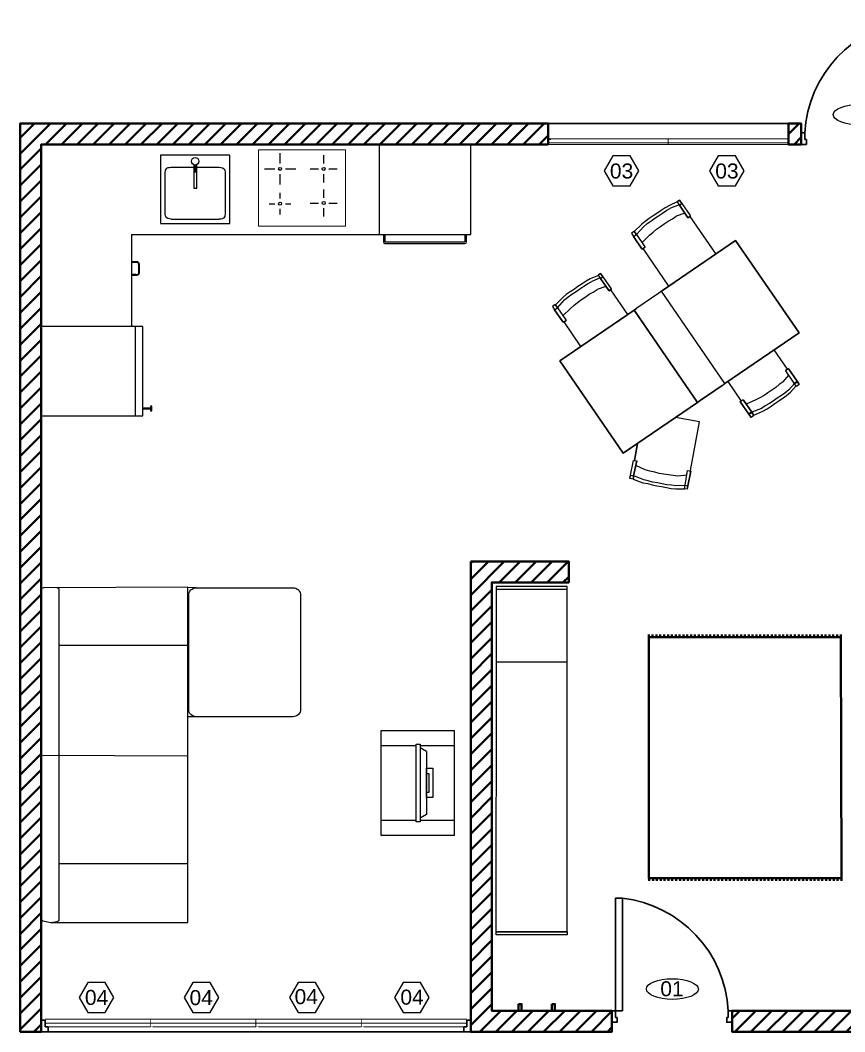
# Model space of a CAD drawing. Header units: metres. Extents: x -165 to 9389, y -108 to -28.
# Drawn here: x -24.55 to -19.06, y -83.64 to -76.9 of the extents above; entities that cross this region are included whole.
import ezdxf
from ezdxf.enums import TextEntityAlignment as Align

# ---------------------------------------------------------------- set-up
doc = ezdxf.new("R2010")
doc.units = ezdxf.units.M
doc.header["$LTSCALE"] = 5
doc.header["$MEASUREMENT"] = 0
doc.layers.get('0').update_dxf_attribs({"color": 30, "true_color": 0xff7f00, "plot": 0})
for name, color, linetype, lineweight in [('1. linee finestre', 6, 'Continuous', 18), ('1.Linee sezione', 3, 'Continuous', 50), ('3. Linee normali', 7, 'Continuous', 35)]:
    doc.layers.add(name, color=color, linetype=linetype, lineweight=lineweight)
for name, color, linetype in [('A-FURN', 8, 'Continuous'), ('G-HEDGE', 76, 'Continuous'), ('MOBILI', 1, 'Continuous')]:
    doc.layers.add(name, color=color, linetype=linetype)
doc.styles.add('ARIAL', font='arial.ttf')

# ---------------------------------------------------------------- blocks, each defined once
blk = doc.blocks.new('divanopianta')
at = {"layer": 'MOBILI'}
for p, q in [((0.0562, 2.2302), (0, 2.2326)), ((0, 1.8445), (-0.8564, 1.8445)), ((0.0562, 1.3715), (0, 1.3715)), ((-0.9757, 1.115), (0, 1.1115)), ((-0.8564, 0.3928), (0, 0.3928)), ((-0.9662, 0.0119), (-0.9757, 0.0231))]:
    blk.add_line(p, q, dxfattribs=at)
for points in [[(-0.9662, 0.0119), (-0.9125, 0), (0, 0), (0, 2.2335), (-0.9617, 2.23), (-0.9757, 2.223), (-0.9757, 0.0231)], [(-0.9125, 0), (-0.8704, 0.007), (-0.8564, 0.014), (-0.8564, 2.223), (-0.8691, 2.23)]]:
    blk.add_lwpolyline(points, dxfattribs=at)
blk.add_lwpolyline([(0.0062, 1.4215), (0.0062, 2.1802, -0.414214), (0.0562, 2.2302), (0.7011, 2.2302, -0.414214), (0.7511, 2.1802), (0.7511, 1.4215, -0.414214), (0.7011, 1.3715), (0.0562, 1.3715, -0.414214)], format="xyb", close=True, dxfattribs=at)
blk = doc.blocks.new('parete vetrata')
at = {"layer": '1. linee finestre'}
for points in [[(0.0167, 0.0262), (0.0167, 0.0287), (0.0025, 0.0287), (0.0025, 0.05), (0.0167, 0.05), (0.0167, 0.0525), (0, 0.0525), (0, 0.0262)], [(0.0167, 0), (0.0167, 0.0025), (0.0025, 0.0025), (0.0025, 0.0238), (0.0167, 0.0238), (0.0167, 0.0262), (0, 0.0262), (0, 0)], [(0.6853, 0.0262), (0.6853, 0.0287), (0.6995, 0.0287), (0.6995, 0.05), (0.6853, 0.05), (0.6853, 0.0525), (0.702, 0.0525), (0.702, 0.0262)], [(0.6853, 0), (0.6853, 0.0025), (0.6995, 0.0025), (0.6995, 0.0238), (0.6853, 0.0238), (0.6853, 0.0262), (0.702, 0.0262), (0.702, 0)], [(0.7186, 0.0262), (0.7186, 0.0287), (0.7045, 0.0287), (0.7045, 0.05), (0.7186, 0.05), (0.7186, 0.0525), (0.702, 0.0525), (0.702, 0.0262)], [(0.7186, 0), (0.7186, 0.0025), (0.7045, 0.0025), (0.7045, 0.0238), (0.7186, 0.0238), (0.7186, 0.0262), (0.702, 0.0262), (0.702, 0)], [(1.3872, 0.0262), (1.3872, 0.0287), (1.4014, 0.0287), (1.4014, 0.05), (1.3872, 0.05), (1.3872, 0.0525), (1.4039, 0.0525), (1.4039, 0.0262)], [(1.3872, 0), (1.3872, 0.0025), (1.4014, 0.0025), (1.4014, 0.0238), (1.3872, 0.0238), (1.3872, 0.0262), (1.4039, 0.0262), (1.4039, 0)], [(1.4206, 0.0262), (1.4206, 0.0287), (1.4064, 0.0287), (1.4064, 0.05), (1.4206, 0.05), (1.4206, 0.0525), (1.4039, 0.0525), (1.4039, 0.0262)], [(1.4206, 0), (1.4206, 0.0025), (1.4064, 0.0025), (1.4064, 0.0238), (1.4206, 0.0238), (1.4206, 0.0262), (1.4039, 0.0262), (1.4039, 0)], [(2.0892, 0.0262), (2.0892, 0.0287), (2.1034, 0.0287), (2.1034, 0.05), (2.0892, 0.05), (2.0892, 0.0525), (2.1059, 0.0525), (2.1059, 0.0262)], [(2.0892, 0), (2.0892, 0.0025), (2.1034, 0.0025), (2.1034, 0.0238), (2.0892, 0.0238), (2.0892, 0.0262), (2.1059, 0.0262), (2.1059, 0)], [(2.1225, 0.0262), (2.1225, 0.0287), (2.1084, 0.0287), (2.1084, 0.05), (2.1225, 0.05), (2.1225, 0.0525), (2.1059, 0.0525), (2.1059, 0.0262)], [(2.1225, 0), (2.1225, 0.0025), (2.1084, 0.0025), (2.1084, 0.0238), (2.1225, 0.0238), (2.1225, 0.0262), (2.1059, 0.0262), (2.1059, 0)], [(2.7933, 0.0262), (2.7933, 0.0287), (2.8075, 0.0287), (2.8075, 0.05), (2.7933, 0.05), (2.7933, 0.0525), (2.81, 0.0525), (2.81, 0.0262)], [(2.7933, 0), (2.7933, 0.0025), (2.8075, 0.0025), (2.8075, 0.0238), (2.7933, 0.0238), (2.7933, 0.0262), (2.81, 0.0262), (2.81, 0)]]:
    blk.add_hatch(color=256, dxfattribs=at).paths.add_polyline_path(points, flags=0)
for p, q in [((0, 0.0525), (0.702, 0.0525)), ((0, 0.0262), (0.702, 0.0262)), ((0.0167, 0.0262), (0.702, 0.0262)), ((0.702, 0.0525), (1.4039, 0.0525)), ((0.702, 0.0262), (1.4039, 0.0262)), ((0.7186, 0.0262), (1.4039, 0.0262)), ((1.4039, 0.0525), (2.1059, 0.0525)), ((1.4039, 0.0262), (2.1059, 0.0262)), ((1.4206, 0.0262), (2.1059, 0.0262)), ((2.1059, 0.0525), (2.81, 0.0525)), ((2.1059, 0.0262), (2.81, 0.0262)), ((2.1225, 0.0262), (2.81, 0.0262)), ((0.0167, 0), (0.702, 0)), ((0.7186, 0), (1.4039, 0)), ((1.4206, 0), (2.1059, 0)), ((2.1225, 0), (2.81, 0))]:
    blk.add_line(p, q, dxfattribs=at)
blk = doc.blocks.new('Table_top')
at = {"color": 1}
for p, q in [((41.3195, -75.8143), (41.3296, -75.8074)), ((41.1669, -75.9169), (41.1568, -75.9238))]:
    blk.add_line(p, q, dxfattribs=at)
at = {"layer": 'MOBILI'}
for p, q in [((40.9006, -75.1664), (40.8731, -75.179)), ((40.9093, -75.1605), (40.9006, -75.1664)), ((40.9006, -75.1664), (40.9086, -75.178)), ((40.9006, -75.1664), (40.9086, -75.178)), ((40.9086, -75.178), (40.9172, -75.1721)), ((40.9172, -75.1721), (40.9093, -75.1605)), ((40.9093, -75.1605), (40.9172, -75.1721)), ((40.9172, -75.1721), (40.947, -75.2154)), ((40.9172, -75.1721), (40.947, -75.2154)), ((40.8288, -75.2072), (40.8158, -75.2161)), ((40.8432, -75.1973), (40.8288, -75.2072)), ((40.8347, -75.2159), (40.8491, -75.206)), ((40.8577, -75.1874), (40.8432, -75.1973)), ((40.8491, -75.206), (40.8636, -75.1961)), ((40.8731, -75.179), (40.8577, -75.1874)), ((40.8636, -75.1961), (40.8776, -75.1886)), ((40.9076, -75.1766), (40.8776, -75.1886)), ((40.9284, -75.2069), (40.8974, -75.2175)), ((40.9383, -75.2214), (40.9086, -75.178)), ((40.9086, -75.178), (40.9383, -75.2214)), ((40.7869, -75.236), (40.7749, -75.2463)), ((40.7808, -75.255), (40.7943, -75.2437)), ((40.8013, -75.2261), (40.7869, -75.236)), ((40.7943, -75.2437), (40.8073, -75.2348)), ((40.8158, -75.2161), (40.8013, -75.2261)), ((40.8073, -75.2348), (40.8217, -75.2248)), ((40.8217, -75.2248), (40.8347, -75.2159)), ((40.8545, -75.2448), (40.869, -75.2349)), ((40.869, -75.2349), (40.8844, -75.2264)), ((40.8844, -75.2264), (40.8974, -75.2175)), ((40.9383, -75.2214), (40.9393, -75.2228)), ((40.9393, -75.2228), (40.9383, -75.2214)), ((40.9479, -75.2169), (40.9393, -75.2228)), ((40.9393, -75.2228), (40.9465, -75.2179)), ((40.9465, -75.2179), (40.9479, -75.2169)), ((40.9465, -75.2179), (41.0387, -75.3523)), ((40.947, -75.2154), (40.9479, -75.2169)), ((40.947, -75.2154), (40.9479, -75.2169)), ((40.9479, -75.2169), (40.948, -75.2169)), ((40.9479, -75.2169), (40.948, -75.2169)), ((40.7475, -75.2714), (40.7374, -75.2784)), ((40.7374, -75.2784), (40.7454, -75.29)), ((40.7374, -75.2784), (40.7454, -75.29)), ((40.7749, -75.2463), (40.7475, -75.2714)), ((40.7555, -75.283), (40.7475, -75.2714)), ((40.7475, -75.2714), (40.7555, -75.283)), ((40.7555, -75.283), (40.7808, -75.255)), ((40.7808, -75.255), (40.7808, -75.255)), ((40.8017, -75.2853), (40.8151, -75.274)), ((40.8151, -75.274), (40.8271, -75.2637)), ((40.8271, -75.2637), (40.8416, -75.2537)), ((40.8416, -75.2537), (40.8545, -75.2448)), ((40.7454, -75.29), (40.7555, -75.283)), ((40.7751, -75.3333), (40.7454, -75.29)), ((40.7454, -75.29), (40.7751, -75.3333)), ((40.7555, -75.283), (40.7852, -75.3264)), ((40.7555, -75.283), (40.7852, -75.3264)), ((40.7555, -75.283), (40.7555, -75.283)), ((40.7753, -75.3119), (40.8017, -75.2853)), ((40.8017, -75.2853), (40.8017, -75.2853)), ((40.8452, -75.4851), (41.1094, -75.3038)), ((41.1094, -75.3038), (40.8452, -75.4851)), ((41.1094, -75.3038), (41.3355, -75.6333)), ((41.3355, -75.6333), (41.1094, -75.3038)), ((40.7751, -75.3333), (40.7761, -75.3348)), ((40.7761, -75.3348), (40.7751, -75.3333)), ((40.7862, -75.3278), (40.7761, -75.3348)), ((40.7761, -75.3348), (40.779, -75.3328)), ((40.7761, -75.3348), (40.7761, -75.3347)), ((40.779, -75.3328), (40.7862, -75.3278)), ((40.8712, -75.4672), (40.779, -75.3328)), ((40.7852, -75.3264), (40.7862, -75.3278)), ((40.7852, -75.3264), (40.7862, -75.3278)), ((40.6276, -75.4217), (40.619, -75.4276)), ((40.6356, -75.4333), (40.6276, -75.4217)), ((40.6276, -75.4217), (40.6356, -75.4333)), ((40.5615, -75.4585), (40.5471, -75.4684)), ((40.576, -75.4486), (40.5615, -75.4585)), ((40.5675, -75.4672), (40.5805, -75.4583)), ((40.59, -75.4411), (40.576, -75.4486)), ((40.5805, -75.4583), (40.5959, -75.4498)), ((40.62, -75.4291), (40.59, -75.4411)), ((40.6259, -75.4378), (40.5959, -75.4498)), ((40.619, -75.4276), (40.6269, -75.4392)), ((40.619, -75.4276), (40.6269, -75.4392)), ((40.6269, -75.4392), (40.6356, -75.4333)), ((40.6567, -75.4826), (40.6269, -75.4392)), ((40.6269, -75.4392), (40.6567, -75.4826)), ((40.6356, -75.4333), (40.6653, -75.4766)), ((40.6356, -75.4333), (40.6653, -75.4766)), ((40.5197, -75.4873), (40.5052, -75.4971)), ((40.5126, -75.5049), (40.5256, -75.496)), ((40.5341, -75.4773), (40.5197, -75.4873)), ((40.5256, -75.496), (40.5401, -75.486)), ((40.5471, -75.4684), (40.5341, -75.4773)), ((40.5401, -75.486), (40.5531, -75.4771)), ((40.5531, -75.4771), (40.5675, -75.4672)), ((40.5729, -75.506), (40.5873, -75.4961)), ((40.5873, -75.4961), (40.6013, -75.4886)), ((40.6013, -75.4886), (40.6158, -75.4787)), ((40.6467, -75.4681), (40.6158, -75.4787)), ((40.6567, -75.4826), (40.6576, -75.484)), ((40.6576, -75.484), (40.6567, -75.4826)), ((40.6663, -75.4781), (40.6576, -75.484)), ((40.6576, -75.484), (40.6634, -75.4801)), ((40.6634, -75.4801), (40.6663, -75.4781)), ((40.6634, -75.4801), (40.7239, -75.5682)), ((40.6653, -75.4766), (40.6663, -75.4781)), ((40.6653, -75.4766), (40.6663, -75.4781)), ((40.6663, -75.4781), (40.6663, -75.4781)), ((40.6663, -75.4781), (40.6663, -75.4781)), ((40.8351, -75.492), (40.7571, -75.5455)), ((40.8452, -75.4851), (40.8351, -75.492)), ((41.0712, -75.8146), (40.8452, -75.4851)), ((41.0712, -75.8146), (40.8452, -75.4851)), ((40.4659, -75.5326), (40.4558, -75.5396)), ((40.4738, -75.5442), (40.4659, -75.5326)), ((40.4659, -75.5326), (40.4738, -75.5442)), ((40.4932, -75.5075), (40.4669, -75.5341)), ((40.4738, -75.5442), (40.4992, -75.5162)), ((40.5052, -75.4971), (40.4932, -75.5075)), ((40.4992, -75.5162), (40.5126, -75.5049)), ((40.5334, -75.5352), (40.5454, -75.5249)), ((40.5454, -75.5249), (40.5599, -75.5149)), ((40.5599, -75.5149), (40.5729, -75.506)), ((40.4558, -75.5396), (40.4637, -75.5511)), ((40.4558, -75.5396), (40.4637, -75.5511)), ((40.4637, -75.5511), (40.4738, -75.5442)), ((40.4935, -75.5945), (40.4637, -75.5511)), ((40.4637, -75.5511), (40.4935, -75.5945)), ((40.4738, -75.5442), (40.5036, -75.5876)), ((40.4738, -75.5442), (40.5036, -75.5876)), ((40.4738, -75.5442), (40.4739, -75.5442)), ((40.4827, -75.7337), (40.747, -75.5524)), ((40.747, -75.5524), (40.4827, -75.7337)), ((40.4936, -75.5731), (40.52, -75.5465)), ((40.52, -75.5465), (40.5334, -75.5352)), ((40.747, -75.5524), (40.7571, -75.5455)), ((40.7571, -75.5455), (40.747, -75.5524)), ((40.747, -75.5524), (40.973, -75.882)), ((40.973, -75.882), (40.747, -75.5524)), ((40.7529, -75.5611), (40.747, -75.5524)), ((40.747, -75.5524), (40.7529, -75.5611)), ((40.7529, -75.5611), (40.9671, -75.8733)), ((40.4935, -75.5945), (40.4944, -75.596)), ((40.4944, -75.596), (40.4935, -75.5945)), ((40.5045, -75.589), (40.4944, -75.596)), ((40.4944, -75.596), (40.4973, -75.594)), ((40.4944, -75.596), (40.4945, -75.5959)), ((40.4973, -75.594), (40.5045, -75.589)), ((40.5578, -75.6822), (40.4973, -75.594)), ((40.5036, -75.5876), (40.5045, -75.589)), ((40.5036, -75.5876), (40.5045, -75.589)), ((41.3355, -75.6333), (41.0712, -75.8146)), ((41.0712, -75.8146), (41.3355, -75.6333)), ((41.3355, -75.6333), (41.3355, -75.6333)), ((41.295, -75.7631), (41.2474, -75.6938)), ((40.7087, -76.0632), (40.4827, -75.7337)), ((40.4827, -75.7337), (40.7087, -76.0632)), ((41.2791, -75.808), (41.2987, -75.784)), ((41.2878, -75.7681), (41.2979, -75.7612)), ((41.295, -75.7631), (41.2878, -75.7681)), ((41.2888, -75.7695), (41.2878, -75.7681)), ((41.2878, -75.7681), (41.2888, -75.7695)), ((41.3185, -75.8129), (41.2888, -75.7695)), ((41.3185, -75.8129), (41.2888, -75.7695)), ((41.295, -75.7631), (41.2979, -75.7612)), ((41.2979, -75.7612), (41.2979, -75.7611)), ((41.2979, -75.7612), (41.2989, -75.7626)), ((41.2989, -75.7626), (41.2979, -75.7612)), ((41.2989, -75.7626), (41.3286, -75.806)), ((41.3286, -75.806), (41.2989, -75.7626)), ((40.9831, -75.875), (41.0611, -75.8215)), ((41.0611, -75.8215), (40.9831, -75.875)), ((41.0611, -75.8215), (41.0712, -75.8146)), ((41.0813, -75.8076), (41.1289, -75.877)), ((41.2646, -75.818), (41.2526, -75.8283)), ((41.2791, -75.808), (41.2646, -75.818)), ((41.299, -75.837), (41.3195, -75.8143)), ((41.3264, -75.8245), (41.3185, -75.8129)), ((41.3264, -75.8245), (41.3185, -75.8129)), ((41.3365, -75.8176), (41.3264, -75.8245)), ((41.3286, -75.806), (41.3286, -75.806)), ((41.3365, -75.8176), (41.3286, -75.806)), ((41.3286, -75.806), (41.3365, -75.8176)), ((41.3365, -75.8176), (41.3365, -75.8176)), ((40.9552, -75.8559), (40.9542, -75.8545)), ((40.9552, -75.8559), (40.9542, -75.8545)), ((41.2108, -75.857), (41.1953, -75.8655)), ((41.2237, -75.8481), (41.2108, -75.857)), ((41.2382, -75.8382), (41.2237, -75.8481)), ((41.2526, -75.8283), (41.2382, -75.8382)), ((41.2725, -75.8573), (41.2581, -75.8671)), ((41.2855, -75.8483), (41.2725, -75.8573)), ((41.2784, -75.8659), (41.2914, -75.857)), ((41.299, -75.837), (41.2855, -75.8483)), ((41.2914, -75.857), (41.3049, -75.8456)), ((41.3049, -75.8456), (41.3255, -75.823)), ((40.973, -75.882), (40.7087, -76.0632)), ((40.7087, -76.0632), (40.973, -75.882)), ((40.9611, -75.8646), (40.9612, -75.8646)), ((40.9611, -75.8646), (40.9612, -75.8646)), ((40.9671, -75.8733), (40.973, -75.882)), ((40.973, -75.882), (40.9671, -75.8733)), ((40.973, -75.882), (40.9831, -75.875)), ((40.9831, -75.875), (40.973, -75.882)), ((40.973, -75.882), (40.973, -75.882)), ((41.1261, -75.879), (41.1362, -75.8721)), ((41.1261, -75.879), (41.1289, -75.877)), ((41.127, -75.8804), (41.1261, -75.879)), ((41.1261, -75.879), (41.127, -75.8804)), ((41.1261, -75.879), (41.1261, -75.879)), ((41.1568, -75.9238), (41.127, -75.8804)), ((41.127, -75.8804), (41.1568, -75.9238)), ((41.1362, -75.8721), (41.1289, -75.877)), ((41.1362, -75.8721), (41.1371, -75.8735)), ((41.1371, -75.8735), (41.1362, -75.8721)), ((41.1371, -75.8735), (41.1669, -75.9169)), ((41.1669, -75.9169), (41.1371, -75.8735)), ((41.1813, -75.873), (41.1471, -75.888)), ((41.1953, -75.8655), (41.1813, -75.873)), ((41.2306, -75.886), (41.2152, -75.8944)), ((41.2436, -75.8771), (41.2306, -75.886)), ((41.2365, -75.8946), (41.2495, -75.8857)), ((41.2581, -75.8671), (41.2436, -75.8771)), ((41.2495, -75.8857), (41.264, -75.8758)), ((41.264, -75.8758), (41.2784, -75.8659)), ((41.1647, -75.9354), (41.1568, -75.9238)), ((41.1568, -75.9238), (41.1647, -75.9354)), ((41.1748, -75.9285), (41.1647, -75.9354)), ((41.2022, -75.9034), (41.1669, -75.9169)), ((41.1669, -75.9169), (41.1669, -75.9169)), ((41.1748, -75.9285), (41.1669, -75.9169)), ((41.1669, -75.9169), (41.1748, -75.9285)), ((41.1669, -75.9169), (41.1669, -75.9169)), ((41.1738, -75.927), (41.2067, -75.913)), ((41.1748, -75.9285), (41.1748, -75.9285)), ((41.2152, -75.8944), (41.2022, -75.9034)), ((41.2067, -75.913), (41.2221, -75.9045)), ((41.2221, -75.9045), (41.2365, -75.8946)), ((40.9803, -75.9514), (40.895, -75.9354)), ((40.9481, -76.1246), (40.9803, -75.9514)), ((40.7593, -76.0286), (40.7481, -76.0892)), ((40.7593, -76.0286), (40.7481, -76.0892)), ((40.7481, -76.0892), (40.7593, -76.0286)), ((40.7593, -76.0286), (40.7481, -76.0892)), ((40.7346, -76.1411), (40.7455, -76.089)), ((40.7346, -76.1411), (40.7455, -76.089)), ((40.7455, -76.089), (40.7568, -76.0898)), ((40.7568, -76.0898), (40.7455, -76.1432)), ((40.7455, -76.1432), (40.7568, -76.0898)), ((40.7873, -76.122), (40.7536, -76.1069)), ((40.7568, -76.0898), (40.7568, -76.0898)), ((40.7323, -76.1533), (40.7346, -76.1411)), ((40.7323, -76.1533), (40.7346, -76.1411)), ((40.7342, -76.1436), (40.7332, -76.1484)), ((40.7342, -76.1436), (40.7332, -76.1484)), ((40.7346, -76.1411), (40.7468, -76.1434)), ((40.7468, -76.1434), (40.7445, -76.1556)), ((40.7445, -76.1556), (40.7468, -76.1434)), ((40.782, -76.1576), (40.7468, -76.1434)), ((40.8039, -76.1276), (40.7873, -76.122)), ((40.8209, -76.1308), (40.8039, -76.1276)), ((40.8365, -76.135), (40.8209, -76.1308)), ((40.8536, -76.1382), (40.8365, -76.135)), ((40.8697, -76.1399), (40.8536, -76.1382)), ((40.8867, -76.1431), (40.8697, -76.1399)), ((40.9028, -76.1449), (40.8867, -76.1431)), ((40.9352, -76.1419), (40.9028, -76.1449)), ((40.9294, -76.1775), (40.938, -76.125)), ((40.9294, -76.1775), (40.938, -76.125)), ((40.938, -76.125), (40.9501, -76.1272)), ((40.9501, -76.1272), (40.9392, -76.1793)), ((40.9392, -76.1793), (40.9501, -76.1272)), ((40.7445, -76.1556), (40.7323, -76.1533)), ((40.7445, -76.1556), (40.7787, -76.1683)), ((40.7787, -76.1683), (40.7957, -76.1715)), ((40.7976, -76.1617), (40.782, -76.1576)), ((40.7957, -76.1715), (40.8114, -76.1756)), ((40.8132, -76.1659), (40.7976, -76.1617)), ((40.8114, -76.1756), (40.8284, -76.1788)), ((40.8302, -76.1691), (40.8132, -76.1659)), ((40.8284, -76.1788), (40.8455, -76.182)), ((40.8472, -76.1723), (40.8302, -76.1691)), ((40.8455, -76.182), (40.8625, -76.1852)), ((40.8643, -76.1755), (40.8472, -76.1723)), ((40.8804, -76.1772), (40.8643, -76.1755)), ((40.8964, -76.179), (40.8804, -76.1772)), ((40.9293, -76.1785), (40.8964, -76.179)), ((40.9272, -76.1898), (40.9294, -76.1775)), ((40.9272, -76.1898), (40.9294, -76.1775)), ((40.928, -76.1785), (40.928, -76.1785)), ((40.9294, -76.1775), (40.9392, -76.1793)), ((40.9326, -76.1542), (40.9326, -76.1542)), ((40.9326, -76.1542), (40.9326, -76.1542)), ((40.9392, -76.1793), (40.9369, -76.1916)), ((40.9369, -76.1916), (40.9392, -76.1793)), ((40.8625, -76.1852), (40.8795, -76.1884)), ((40.8795, -76.1884), (40.8956, -76.1901)), ((40.8956, -76.1901), (40.9272, -76.1898)), ((40.9369, -76.1916), (40.9272, -76.1898))]:
    blk.add_line(p, q, dxfattribs=at)
blk = doc.blocks.new('*U158')
at = {"layer": '1.Linee sezione', "color": 1}
blk.add_line((0, -0.0085), (0, 0.0085), dxfattribs=at)
blk = doc.blocks.new('*U159')
at = {"layer": '1.Linee sezione', "color": 0, "linetype": 'ByBlock', "lineweight": -2, "transparency": 16777216}
for p in [(0, 0), (0.0256, 0), (0.0512, 0), (0.0768, 0), (0.1024, 0), (0.128, 0), (0.1536, 0), (0.1792, 0), (0.2048, 0), (0.2304, 0), (0.2559, 0), (0.2815, 0), (0.3071, 0), (0.3327, 0), (0.3583, 0), (0.3839, 0), (0.4095, 0), (0.4351, 0), (0.4607, 0), (0.4863, 0), (0.5119, 0), (0.5375, 0), (0.5631, 0), (0.5887, 0), (0.6143, 0), (0.6399, 0), (0.6655, 0), (0.6911, 0), (0.7166, 0), (0.7422, 0), (0.7678, 0), (0.7934, 0), (0.819, 0), (0.8446, 0), (0.8702, 0), (0.8958, 0), (0.9214, 0), (0.947, 0), (0.9726, 0), (0.9982, 0), (1.0238, 0), (1.0494, 0), (1.075, 0), (1.1006, 0), (1.1262, 0), (1.1518, 0), (1.1773, 0), (1.2029, 0), (1.2285, 0), (1.2541, 0), (1.2797, 0)]:
    blk.add_blockref('*U158', p, dxfattribs=at)
blk = doc.blocks.new('*U162')
at = {"layer": '1.Linee sezione', "color": 1}
blk.add_line((0, -0.0085), (0, 0.0085), dxfattribs=at)
blk = doc.blocks.new('*U163')
at = {"layer": '1.Linee sezione', "color": 0, "linetype": 'ByBlock', "lineweight": -2, "transparency": 16777216}
for p in [(0, 0), (0.0256, 0), (0.0512, 0), (0.0768, 0), (0.1024, 0), (0.128, 0), (0.1536, 0), (0.1792, 0), (0.2048, 0), (0.2304, 0), (0.2559, 0), (0.2815, 0), (0.3071, 0), (0.3327, 0), (0.3583, 0), (0.3839, 0), (0.4095, 0), (0.4351, 0), (0.4607, 0), (0.4863, 0), (0.5119, 0), (0.5375, 0), (0.5631, 0), (0.5887, 0), (0.6143, 0), (0.6399, 0), (0.6655, 0), (0.6911, 0), (0.7166, 0), (0.7422, 0), (0.7678, 0), (0.7934, 0), (0.819, 0), (0.8446, 0), (0.8702, 0), (0.8958, 0), (0.9214, 0), (0.947, 0), (0.9726, 0), (0.9982, 0), (1.0238, 0), (1.0494, 0), (1.075, 0), (1.1006, 0), (1.1262, 0), (1.1518, 0), (1.1773, 0), (1.2029, 0), (1.2285, 0), (1.2541, 0), (1.2797, 0)]:
    blk.add_blockref('*U162', p, dxfattribs=at)

msp = doc.modelspace()

# ---------------------------------------------------------------- hatches: boundary and pattern name
at = {"layer": '1. linee finestre'}
for points in [[(-21.0147, -77.6937), (-21.0147, -77.6962), (-21.0289, -77.6962), (-21.0289, -77.7174), (-21.0147, -77.7174), (-21.0147, -77.7199), (-21.0314, -77.7199), (-21.0314, -77.6937)], [(-19.4481, -77.6937), (-19.4481, -77.6962), (-19.4339, -77.6962), (-19.4339, -77.7174), (-19.4481, -77.7174), (-19.4481, -77.7199), (-19.4314, -77.7199), (-19.4314, -77.6937)]]:
    msp.add_hatch(color=256, dxfattribs=at).paths.add_polyline_path(points, flags=0)
at = {"layer": '1.Linee sezione', "true_color": 0x939598}
h = msp.add_hatch(dxfattribs=at)
h.set_pattern_fill('ANSI31', color=252, scale=0.6, style=0)
h.paths.add_polyline_path([(-21.0314, -77.5899), (-24.5465, -77.5899), (-24.5465, -83.6399), (-24.4065, -83.6399), (-24.4065, -77.7299), (-21.0314, -77.7299)])
h = msp.add_hatch(dxfattribs=at)
h.set_pattern_fill('ANSI31', color=252, scale=0.6, style=0)
h.paths.add_polyline_path([(-19.3465, -77.7299), (-19.3465, -77.5899), (-19.4314, -77.5899), (-19.4314, -77.7299)])
h = msp.add_hatch(dxfattribs=at)
h.set_pattern_fill('ANSI31', color=252, scale=0.6, style=0)
h.paths.add_polyline_path([(-21.5465, -80.5077), (-21.5465, -83.6399), (-20.6065, -83.6399), (-20.6065, -83.4999), (-21.4065, -83.4999), (-21.4065, -80.6477), (-20.894, -80.6477), (-20.894, -80.5077)])
h = msp.add_hatch(dxfattribs=at)
h.set_pattern_fill('ANSI31', color=252, scale=0.6, style=0)
h.paths.add_polyline_path([(-17.1665, -83.4999), (-17.1665, -83.6399), (-19.8065, -83.6399), (-19.8065, -83.4999)])

# ---------------------------------------------------------------- linework, layer by layer
at = {"layer": '1. linee finestre'}
for p, q in [((-21.0314, -77.6937), (-20.2314, -77.6937)), ((-21.0314, -77.7199), (-20.2314, -77.7199)), ((-21.0147, -77.7199), (-21.0314, -77.7199)), ((-21.0314, -77.7299), (-19.4314, -77.7299)), ((-21.0289, -77.6962), (-21.0289, -77.7174)), ((-21.0147, -77.6962), (-21.0289, -77.6962)), ((-21.0147, -77.6937), (-21.0147, -77.6962)), ((-21.0147, -77.7174), (-21.0147, -77.7199)), ((-20.2314, -77.7199), (-21.0147, -77.7199)), ((-20.2314, -77.6937), (-19.4314, -77.6937)), ((-20.2314, -77.7199), (-19.4314, -77.7199)), ((-20.2147, -77.7199), (-20.2314, -77.7199)), ((-19.4314, -77.7199), (-20.2147, -77.7199))]:
    msp.add_line(p, q, dxfattribs=at)
at = {"layer": '1. linee finestre', "color": 6}
msp.add_line((-20.2314, -77.6937), (-20.2314, -77.7299), dxfattribs=at)
at = {"layer": '1. linee finestre', "color": 1}
msp.add_lwpolyline([(-22.9606, -77.7652), (-22.3806, -77.7652), (-22.3806, -78.2752), (-22.9606, -78.2752)], close=True, dxfattribs=at)
at = {"layer": '1.Linee sezione'}
msp.add_lwpolyline([(-21.0314, -77.5899), (-24.5465, -77.5899), (-24.5465, -83.6399), (-24.4065, -83.6399), (-24.4065, -77.7299), (-21.0314, -77.7299), (-21.0314, -77.5899)], dxfattribs=at)
at = {"layer": '1.Linee sezione', "ltscale": 0.8, "flags": 128}
msp.add_lwpolyline([(-19.3465, -77.7299), (-19.3465, -77.5899), (-19.4314, -77.5899), (-19.4314, -77.7299)], close=True, dxfattribs=at)
at = {"layer": '1.Linee sezione'}
for points in [[(-21.5465, -80.5077), (-21.5465, -83.6399), (-20.6065, -83.6399), (-20.6065, -83.4999), (-21.4065, -83.4999), (-21.4065, -80.6477), (-20.894, -80.6477), (-20.894, -80.5077)], [(-17.1665, -83.4999), (-17.1665, -83.6399), (-19.8065, -83.6399), (-19.8065, -83.4999)]]:
    msp.add_lwpolyline(points, close=True, dxfattribs=at)
at = {"layer": '1.Linee sezione', "color": 1}
for points in [[(-20.3609, -81.0114), (-19.0812, -81.0114), (-19.0779, -82.617), (-20.3609, -82.617)], [(-21.229, -83.4557), (-21.208, -83.4557), (-21.208, -83.4999), (-21.229, -83.4999)], [(-21.0065, -83.4557), (-20.9855, -83.4557), (-20.9855, -83.4999), (-21.0065, -83.4999)]]:
    msp.add_lwpolyline(points, close=True, dxfattribs=at)
at = {"layer": '3. Linee normali'}
msp.add_line((-24.3615, -83.6399), (-21.5915, -83.6399), dxfattribs=at)
at = {"layer": '3. Linee normali', "ltscale": 0.8, "flags": 128}
msp.add_lwpolyline([(-19.4314, -77.5899), (-21.0314, -77.5899)], dxfattribs=at)
at = {"layer": '3. Linee normali'}
for points in [[(-19.3215, -77.6979), (-19.3215, -77.6529), (-19.3465, -77.6529), (-19.3465, -77.6979)], [(-19.3215, -77.6979), (-19.3115, -77.6979), (-19.3115, -77.7299), (-19.3465, -77.7299), (-19.3465, -77.6979)], [(-20.6065, -83.5449), (-20.6065, -83.5449), (-20.6065, -83.4999), (-20.5815, -83.4999), (-20.5815, -83.5449)], [(-20.6065, -83.5449), (-20.6065, -83.5449), (-20.6065, -83.4999), (-20.5815, -83.4999), (-20.5815, -83.5449)], [(-19.8065, -83.5449), (-19.8065, -83.5449), (-19.8065, -83.4999), (-19.8315, -83.4999), (-19.8315, -83.5449)], [(-20.5815, -83.5449), (-20.5715, -83.5449), (-20.5715, -83.5769), (-20.6065, -83.5769), (-20.6065, -83.5449)], [(-19.8315, -83.5449), (-19.8415, -83.5449), (-19.8415, -83.5769), (-19.8065, -83.5769), (-19.8065, -83.5449)]]:
    msp.add_lwpolyline(points, dxfattribs=at)
msp.add_lwpolyline([(-20.5815, -82.7499), (-20.5815, -83.4999), (-20.5365, -83.4999), (-20.5365, -82.7499)], close=True, dxfattribs=at)
at = {"layer": '3. Linee normali', "ltscale": 0.1}
for points in [[(-24.3815, -83.6079), (-24.3815, -83.5629), (-24.4065, -83.5629), (-24.4065, -83.6079)], [(-21.5465, -83.6079), (-21.5465, -83.5629), (-21.5715, -83.5629), (-21.5715, -83.6079)], [(-24.3815, -83.6079), (-24.3615, -83.6079), (-24.3615, -83.6399), (-24.4065, -83.6399), (-24.4065, -83.6079)], [(-21.5465, -83.6079), (-21.5465, -83.6399), (-21.5915, -83.6399), (-21.5915, -83.6079), (-21.5715, -83.6079)]]:
    msp.add_lwpolyline(points, dxfattribs=at)
at = {"layer": '3. Linee normali'}
for centre, start, end in [((-18.5242, -77.696), 96.63627, 176.90667), ((-20.6287, -83.543), 3.09333, 83.36373)]:
    msp.add_arc(centre, 0.7984, start, end, dxfattribs=at)
at = {"layer": 'A-FURN', "color": 1}
for p, q in [((-22.1438, -82.3327), (-22.1438, -81.6327)), ((-22.1438, -81.6327), (-21.6538, -81.6327)), ((-21.6538, -82.3327), (-21.6538, -81.6327)), ((-22.1438, -81.7327), (-21.9092, -81.7327)), ((-21.9092, -81.7238), (-21.8829, -81.7238)), ((-21.9092, -82.2417), (-21.9092, -81.7238)), ((-21.8829, -81.7238), (-21.8829, -82.2417)), ((-21.8829, -81.7327), (-21.6538, -81.7327)), ((-21.8418, -81.7734), (-21.8829, -81.7485)), ((-21.8418, -81.7734), (-21.8418, -82.1921)), ((-21.8418, -82.0804), (-21.8418, -81.8851)), ((-21.8418, -81.8851), (-21.7986, -81.8851)), ((-21.8418, -82.0465), (-21.8418, -81.919)), ((-21.8418, -81.919), (-21.8266, -81.919)), ((-21.8266, -81.919), (-21.8266, -82.0465)), ((-21.7986, -81.8851), (-21.7986, -82.0804)), ((-21.8266, -82.0465), (-21.8418, -82.0465)), ((-21.7986, -82.0804), (-21.8418, -82.0804)), ((-21.9092, -82.2327), (-22.1438, -82.2327)), ((-21.8829, -82.2417), (-21.9092, -82.2417)), ((-21.8418, -82.1921), (-21.8829, -82.2169)), ((-21.6538, -82.2327), (-21.8829, -82.2327)), ((-21.6538, -82.3327), (-22.1438, -82.3327))]:
    msp.add_line(p, q, dxfattribs=at)
at = {"layer": 'G-HEDGE', "color": 7}
for points in [[(-20.4274, -77.9065), (-20.4852, -77.8065), (-20.6006, -77.8065), (-20.6584, -77.9065), (-20.6006, -78.0065), (-20.4852, -78.0065)], [(-19.7258, -77.9065), (-19.7835, -77.8065), (-19.899, -77.8065), (-19.9567, -77.9065), (-19.899, -78.0065), (-19.7835, -78.0065)], [(-23.9233, -83.4107), (-23.981, -83.3107), (-24.0965, -83.3107), (-24.1542, -83.4107), (-24.0965, -83.5107), (-23.981, -83.5107)], [(-23.2233, -83.4107), (-23.281, -83.3107), (-23.3965, -83.3107), (-23.4542, -83.4107), (-23.3965, -83.5107), (-23.281, -83.5107)], [(-22.5233, -83.4107), (-22.581, -83.3107), (-22.6965, -83.3107), (-22.7542, -83.4107), (-22.6965, -83.5107), (-22.581, -83.5107)], [(-21.8233, -83.4107), (-21.881, -83.3107), (-21.9965, -83.3107), (-22.0542, -83.4107), (-21.9965, -83.5107), (-21.881, -83.5107)]]:
    msp.add_lwpolyline(points, close=True, dxfattribs=at)
for centre in [(-18.959, -77.5321), (-20.2039, -83.3554)]:
    msp.add_ellipse(centre, major_axis=(-0.1732, 0.0004), ratio=0.395468, dxfattribs=at)
at = {"layer": 'MOBILI'}
for p, q in [((-21.5464, -77.7299), (-24.4065, -77.7299)), ((-24.4065, -77.7299), (-24.4065, -78.3299)), ((-22.1564, -77.7299), (-21.5464, -77.7299)), ((-22.1564, -77.7299), (-22.1564, -78.3299)), ((-21.5549, -77.7299), (-21.5464, -77.7299)), ((-21.5464, -78.3299), (-21.5464, -77.7299)), ((-23.1515, -77.8024), (-23.6115, -77.8024)), ((-23.6115, -77.8024), (-23.6115, -78.2574)), ((-23.1515, -77.8024), (-23.6115, -77.8024)), ((-23.6115, -77.8024), (-23.6115, -77.8824)), ((-23.1515, -77.8024), (-23.6115, -77.8024)), ((-23.6115, -77.8024), (-23.6115, -77.8424)), ((-23.1515, -78.2574), (-23.1515, -77.8024)), ((-23.1515, -77.8824), (-23.1515, -77.8024)), ((-23.1515, -77.8424), (-23.1515, -77.8024)), ((-22.8156, -77.8577), (-22.8156, -77.7877)), ((-22.5256, -77.8577), (-22.5256, -77.8027)), ((-23.3915, -77.8653), (-23.3915, -78.0224)), ((-23.3865, -77.8669), (-23.3865, -77.9124)), ((-23.3765, -77.9124), (-23.3765, -77.8669)), ((-23.3715, -78.0224), (-23.3715, -77.8653)), ((-23.6115, -77.8824), (-23.6115, -78.2274)), ((-23.5815, -78.1874), (-23.5815, -77.9218)), ((-23.5815, -77.9224), (-23.5815, -77.9218)), ((-23.5415, -77.8824), (-23.3915, -77.8824)), ((-23.3865, -77.9124), (-23.3765, -77.9124)), ((-23.3715, -77.8824), (-23.2208, -77.8824)), ((-23.2208, -77.8824), (-23.2215, -77.8824)), ((-23.1815, -77.9224), (-23.1815, -78.188)), ((-23.1515, -78.2274), (-23.1515, -77.8824)), ((-22.9206, -77.8927), (-22.8506, -77.8927)), ((-22.8156, -77.9977), (-22.8156, -77.9277)), ((-22.7806, -77.8927), (-22.7106, -77.8927)), ((-22.6156, -77.8927), (-22.5606, -77.8927)), ((-22.5256, -77.9827), (-22.5256, -77.9277)), ((-22.4906, -77.8927), (-22.4356, -77.8927)), ((-23.3915, -78.0224), (-23.3715, -78.0224)), ((-22.816, -78.0898), (-22.816, -78.0523)), ((-22.5257, -78.0852), (-22.5257, -78.0302)), ((-22.8885, -78.1248), (-22.851, -78.1248)), ((-22.781, -78.1248), (-22.7435, -78.1248)), ((-22.6157, -78.1202), (-22.5607, -78.1202)), ((-22.4907, -78.1202), (-22.4357, -78.1202)), ((-23.1815, -78.188), (-23.1815, -78.1874)), ((-22.816, -78.1973), (-22.816, -78.1598)), ((-22.5257, -78.2102), (-22.5257, -78.1552)), ((-23.6115, -78.2574), (-23.1515, -78.2574)), ((-23.5421, -78.2274), (-23.2215, -78.2274)), ((-23.5421, -78.2274), (-23.5415, -78.2274)), ((-24.4065, -78.3299), (-24.4065, -78.9434)), ((-23.8065, -78.3299), (-23.8065, -78.9434)), ((-23.8065, -78.3299), (-21.5464, -78.3299)), ((-22.1284, -78.3304), (-22.1284, -78.3799)), ((-22.1179, -78.3299), (-22.1179, -78.3799)), ((-21.5849, -78.3299), (-21.5849, -78.3799)), ((-21.5744, -78.3799), (-21.5744, -78.3304)), ((-22.1179, -78.3799), (-21.5849, -78.3799)), ((-22.1179, -78.3904), (-21.5849, -78.3904)), ((-23.8065, -78.5164), (-23.8065, -78.5964)), ((-23.7765, -78.5164), (-23.8065, -78.5164)), ((-23.7565, -78.5764), (-23.7565, -78.5364)), ((-23.7515, -78.5768), (-23.7515, -78.5364)), ((-23.7765, -78.5964), (-23.8065, -78.5964)), ((-24.4065, -78.9434), (-24.4065, -79.5384)), ((-23.7295, -78.9434), (-24.4065, -78.9434)), ((-23.7795, -79.5384), (-23.7795, -78.9434)), ((-23.7295, -79.5384), (-23.7295, -78.9434)), ((-23.6795, -79.4859), (-23.7295, -79.4859)), ((-23.7295, -79.4859), (-23.7295, -79.4909)), ((-23.7295, -79.4909), (-23.6795, -79.4909)), ((-23.6695, -79.4734), (-23.6795, -79.4734)), ((-23.6795, -79.4734), (-23.6795, -79.5034)), ((-23.6695, -79.5034), (-23.6695, -79.4734)), ((-24.4065, -79.5384), (-23.7295, -79.5384)), ((-23.6795, -79.5034), (-23.6695, -79.5034)), ((-20.9041, -80.6754), (-21.3761, -80.6754)), ((-21.3761, -80.6754), (-21.3761, -80.6946)), ((-20.9041, -80.6946), (-21.3761, -80.6946)), ((-21.3761, -80.6946), (-21.3761, -81.1562)), ((-20.9041, -80.6946), (-20.9041, -80.6754)), ((-20.9041, -81.1754), (-20.9041, -80.6946)), ((-21.3761, -81.1562), (-21.3761, -81.1754)), ((-21.3761, -81.1754), (-20.9041, -81.1754)), ((-21.3761, -82.9752), (-21.3741, -81.1754)), ((-20.9041, -81.1754), (-20.9041, -81.1754)), ((-20.9041, -81.1754), (-20.9041, -81.1754)), ((-20.9041, -82.9752), (-20.9041, -81.1754)), ((-21.3761, -82.9752), (-20.9041, -82.9752)), ((-21.3761, -82.9942), (-21.3761, -82.9752)), ((-20.9041, -82.9942), (-21.3761, -82.9942)), ((-20.9041, -82.9942), (-21.3761, -82.9942)), ((-21.3761, -82.9942), (-21.3761, -82.9942)), ((-21.3761, -82.9942), (-21.3761, -82.9942)), ((-20.9041, -82.9752), (-21.3721, -82.9752)), ((-20.9041, -82.9752), (-20.9041, -82.9942))]:
    msp.add_line(p, q, dxfattribs=at)
at = {"layer": 'MOBILI', "flags": 128}
msp.add_lwpolyline([(-23.7765, -78.5114), (-23.8065, -78.5114), (-23.8065, -78.5114)], dxfattribs=at)
for points in [[(-23.7515, -78.5364, 0.055618), (-23.7524, -78.5268, 0.087246), (-23.7551, -78.5201, 0.072992), (-23.7584, -78.5163, 0.074789), (-23.7625, -78.5136, 0.053385), (-23.7661, -78.5125, 0.032468), (-23.771, -78.5118), (-23.7761, -78.5114)], [(-23.8065, -78.6014), (-23.7765, -78.6014, 0.055445), (-23.7669, -78.6004, 0.087246), (-23.7602, -78.5977, 0.072992), (-23.7564, -78.5945, 0.074789), (-23.7537, -78.5903, 0.053385), (-23.7526, -78.5868, 0.032468), (-23.7519, -78.5818), (-23.7515, -78.5768)]]:
    msp.add_lwpolyline(points, format="xyb", dxfattribs=at)
at = {"layer": 'MOBILI'}
for centre, radius in [((-23.3815, -77.8424), 0.025), ((-22.8156, -77.8927), 0.01), ((-22.5256, -77.8927), 0.01), ((-22.816, -78.1248), 0.01), ((-22.5257, -78.1202), 0.01)]:
    msp.add_circle(centre, radius, dxfattribs=at)
for centre, start, end in [((-22.1179, -78.3799), 180, 270), ((-21.5849, -78.3799), 270, 0)]:
    msp.add_arc(centre, 0.0105, start, end, dxfattribs=at)
for points in [[(-23.5815, -77.9224), (-23.5816, -77.8848), (-23.5415, -77.8824), (-23.5415, -77.8824), (-23.5415, -77.8824)], [(-23.2215, -77.8824), (-23.1839, -77.8823), (-23.1815, -77.9224), (-23.1815, -77.9224), (-23.1815, -77.9224)], [(-23.5415, -78.2274), (-23.5791, -78.2275), (-23.5815, -78.1874), (-23.5815, -78.1874), (-23.5815, -78.1874)], [(-23.1815, -78.1874), (-23.1813, -78.225), (-23.2215, -78.2274), (-23.2215, -78.2274), (-23.2215, -78.2274)], [(-23.7565, -78.5364), (-23.7562, -78.518), (-23.7765, -78.5164), (-23.7765, -78.5164), (-23.7765, -78.5164)], [(-23.7765, -78.5964), (-23.7581, -78.5966), (-23.7565, -78.5764), (-23.7565, -78.5764), (-23.7565, -78.5764)]]:
    msp.add_open_spline(points, degree=3, dxfattribs=at)

# ---------------------------------------------------------------- block references
at = {"layer": '1. linee finestre'}
for name, p in [('divanopianta', (-23.4307, -82.9129)), ('parete vetrata', (-24.3815, -83.6079))]:
    msp.add_blockref(name, p, dxfattribs=at)
at = {"layer": '1.Linee sezione', "xscale": 1.866804402144697, "yscale": 1.866804402144697, "zscale": 1.866804402144697}
msp.add_blockref('Table_top', (-96.5258, 62.2081), dxfattribs=at)
at = {"layer": '1.Linee sezione', "color": 1}
for name, p in [('*U159', (-20.3609, -81.0029)), ('*U163', (-20.3577, -82.6255))]:
    msp.add_blockref(name, p, dxfattribs=at)

# ---------------------------------------------------------------- texts
at = {"layer": 'G-HEDGE', "color": 7, "style": 'ARIAL'}
for tag, p in [('03', (-20.5422, -77.907)), ('03', (-19.8406, -77.907)), ('01', (-20.2065, -83.3534)), ('04', (-24.0381, -83.4112)), ('04', (-23.3413, -83.4124)), ('04', (-22.6418, -83.4059)), ('04', (-21.9374, -83.4094))]:
    msp.add_attdef(tag, text='', height=0.1, dxfattribs=at).set_placement(p, align=Align.MIDDLE_CENTER)

doc.saveas('drawing.dxf')
